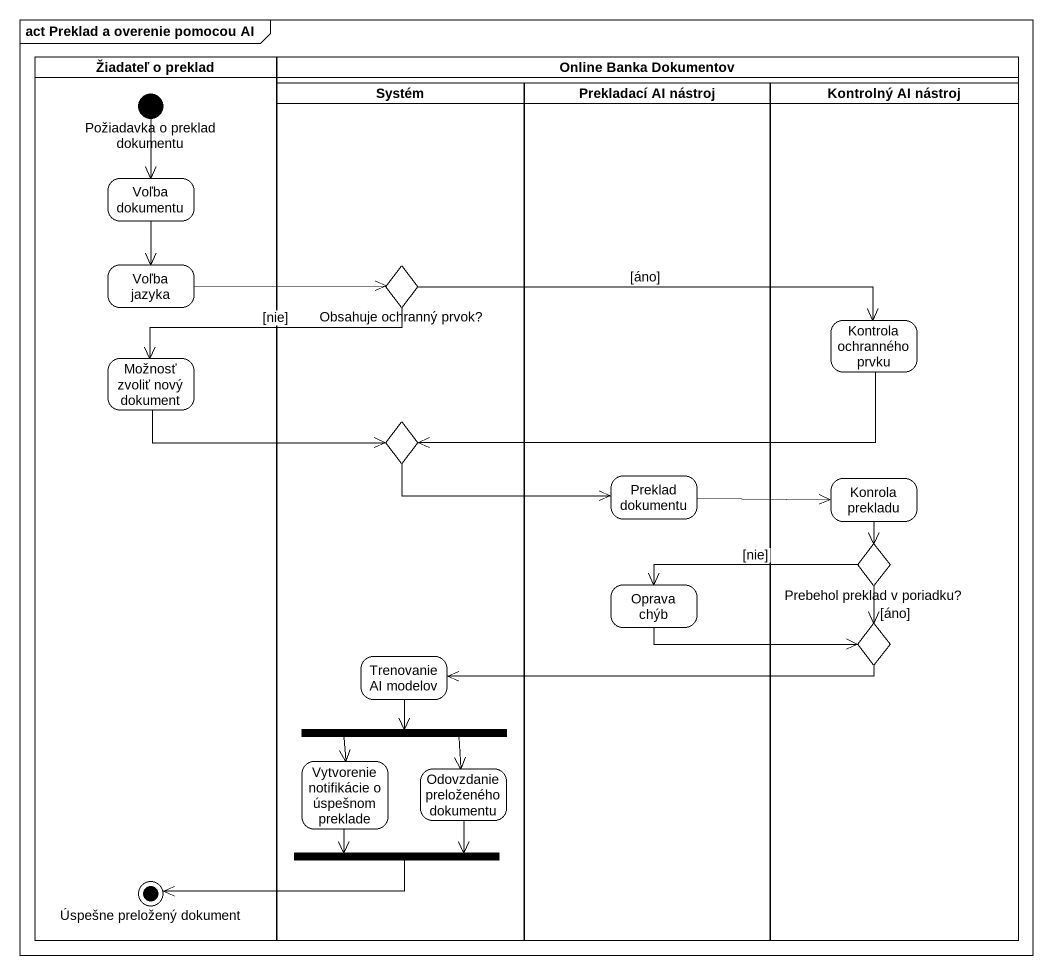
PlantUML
@startuml
mainframe act Preklad a overenie pomocou AI
hide empty description
state "Žiadateľ o preklad" as Žiadateľ_o_preklad <<partition>> {
  state "Požiadavka o preklad dokumentu" as Požiadavka_o_preklad <<start>>
  state "Voľba dokumentu" as Voľba_dokumentu
  state "Voľba jazyka" as Voľba_jazyka
  state "Možnosť zvoliť nový dokument" as Možnosť_zvoliť_nový_dokument
  state "Úspešne preložený dokument" as Úspešne_preložený_dokument <<end>>
}
state "Online Banka Dokumentov" as Online_Banka_Dokumentov <<partition>> {
  state Systém <<partition>> {
    state "Obsahuje ochranný prvok?" as Obsahuje_ochranný_prvok <<choice>>
    state choice1 <<choice>>
    state "Trenovanie AI modelov" as Trenovanie_AI_modelov
    state "Vytvorenie notifikácie o úspešnom preklade" as Vytvorenie_notifikácie_o
    state fork1 <<fork>>
    state "Odovzdanie preloženého dokumentu" as Odovzdanie_preloženého
    state fork2 <<join>>
  }
  state "Prekladací AI nástroj" as Prekladací_AI_nástroj <<partition>> {
    state "Preklad dokumentu" as Preklad_dokumentu
    state "Oprava chýb" as Oprava_chýb
  }
  state "Kontrolný AI nástroj" as Kontrolný_AI_nástroj <<partition>> {
    state "Kontrola ochranného prvku" as Kontrola_ochranného_prvku
    state "Konrola prekladu" as Konrola_prekladu
    state "Prebehol preklad v poriadku?" as Prebehol_preklad_v_poriadku <<choice>>
    state choice2 <<choice>>
  }
}
Požiadavka_o_preklad --> Voľba_dokumentu
Voľba_dokumentu --> Voľba_jazyka
Voľba_jazyka -right-> Obsahuje_ochranný_prvok
Obsahuje_ochranný_prvok -right-> Kontrola_ochranného_prvku : [áno]
Obsahuje_ochranný_prvok -left-> Možnosť_zvoliť_nový_dokument : [nie]
Kontrola_ochranného_prvku -left-> choice1
Možnosť_zvoliť_nový_dokument -right-> choice1
choice1 -right-> Preklad_dokumentu
Preklad_dokumentu -right-> Konrola_prekladu
Konrola_prekladu --> Prebehol_preklad_v_poriadku
Prebehol_preklad_v_poriadku -left-> Oprava_chýb : [nie]
Prebehol_preklad_v_poriadku --> choice2 : [áno]
Oprava_chýb -right-> choice2
Trenovanie_AI_modelov --> fork1
choice2 -left-> Trenovanie_AI_modelov
Vytvorenie_notifikácie_o --> fork2
fork1 --> Vytvorenie_notifikácie_o
fork1 --> Odovzdanie_preloženého
Odovzdanie_preloženého --> fork2
fork2 -left-> Úspešne_preložený_dokument
@enduml
